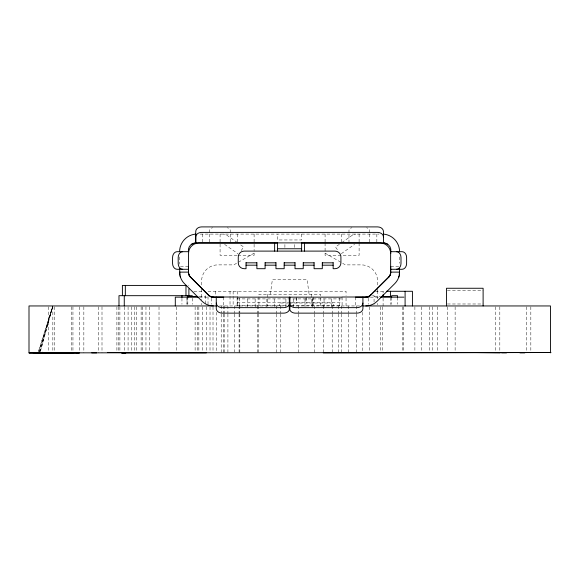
<?xml version="1.0" encoding="UTF-8"?>
<svg xmlns="http://www.w3.org/2000/svg" width="580" height="580" viewBox="0 0 580 580"><rect width="100%" height="100%" fill="white"/><g stroke="black" fill="none" stroke-linecap="round" stroke-linejoin="round"><path stroke-width="0.43" stroke-dasharray="2.9 2.17" d="M377.58 291.283L377.58 289.087M270.36 294.219L272.382 279.553L307.095 279.553L309.118 294.219M40.216 352.009L52.845 305.95L40.165 351.813M39.585 351.842L52.592 306.813L38.911 352.625M38.178 352.872L52.577 306.798L38.273 351.958M241.157 250.603L243.68 246.993L239.823 244.296M339.365 244.296L335.508 246.993L337.531 249.879M341.816 242.578L352.423 235.154A5.865 5.865 0 0 1 355.786 234.088M341.294 253.685L354.59 244.376M254.105 253.155L233.783 264.886L217.739 264.886A16.131 16.131 0 0 0 201.608 281.017L201.608 286.723M200.201 234.088L378.986 234.088M237.097 255.352L220.081 255.352L220.081 243.919M237.988 255.352L254.105 255.352L254.105 250.589M180.489 266.351L188.406 266.351M390.782 266.351L398.699 266.351M188.5 285.418L188.892 285.418M447.397 290.225L483.111 290.225M193.872 291.283L203.805 291.283M208.024 291.283L346.05 291.283L346.05 295.474M375.383 291.283L385.366 291.283M372.389 295.684L374.064 295.684L374.064 304.377M199.259 296.648L205.421 296.648M374.064 296.648L380.219 296.648M199.281 297.149L209.242 297.149M370.373 297.149L379.907 297.149M237.097 298.91L342.091 298.91M237.097 302.426L288.369 302.426M291.631 302.426L342.091 302.426M288.47 303.014L279.328 303.014L279.328 305.95M289.268 303.014L333.587 303.014L333.587 305.95M447.397 303.985L483.111 303.985M237.097 305.218L287.781 305.218M291.406 305.218L342.091 305.218M219.573 305.95L286.629 305.95M290.776 305.95L361.333 305.95M325.083 253.155L345.404 264.886L361.449 264.886A16.131 16.131 0 0 1 377.58 281.017L377.58 288.354M237.372 242.578L226.765 235.154A5.865 5.865 0 0 0 223.401 234.088M224.598 244.376L237.894 253.685M530.83 306.849L530.83 352.872M526.633 306.849L526.633 352.872M499.822 306.849L499.822 352.872M495.632 306.849L495.632 352.872M455.126 306.849L455.126 352.872M447.68 306.849L447.68 352.872M437.24 306.849L437.24 352.872M432.782 306.849L432.782 352.872M429.787 306.849L429.787 352.872M421.602 306.849L421.602 352.872M414.888 306.849L414.888 352.872M403.716 306.849L403.716 352.872M402.803 306.849L402.803 352.872M399.576 256.969L399.576 263.233M397.525 297.395L397.525 304.239M391.659 297.424L391.659 304.384M390.427 297.598L390.427 304.478M383.097 291.283L383.097 293.009M383.097 298.185L383.097 305.95M382.271 306.849L382.271 352.872M380.632 306.849L380.632 351.973M377.58 290.877L377.58 299.787M377.58 303.369L377.58 304.768M376.848 234.088L376.848 242.012M369.518 232.565L369.518 230.282A5.865 2.936 0 0 0 366.582 227.737M369.518 234.088L369.518 242.889M369.279 306.849L369.279 352.872M368.199 298.25L368.199 304.239M362.739 312.265L362.739 352.872M359.107 234.088L359.107 242.012M359.107 243.035L359.107 255.352L325.083 255.352L325.083 243.035M356.432 305.95L356.432 313.171M356.432 314.07L356.432 352.872M355.438 297.149L355.438 305.95M348.986 242.889L348.986 230.282A5.865 2.936 0 0 1 351.922 227.737M348.747 305.95L348.747 313.171M348.747 314.07L348.747 352.872M346.05 298.033L346.05 305.95M342.091 297.149L342.091 305.95M341.656 234.088L341.656 242.012M341.533 305.95L341.533 313.171M341.533 314.07L341.533 352.872M339.75 298.033L339.75 305.95M338.546 305.95L338.546 313.171M338.546 314.07L338.546 351.973M332.209 305.95L332.209 313.171M332.209 314.07L332.209 352.872M331.39 298.91L331.39 306.827M325.083 234.088L325.083 242.889M324.053 298.91L324.053 306.827M323.647 305.95L323.647 313.171M323.647 314.07L323.647 352.872M320.537 305.95L320.537 294.219L258.941 294.219L258.941 305.95M314.317 305.95L314.317 313.171M314.317 314.07L314.317 352.872M313.352 297.149L313.352 305.95M312.765 297.989L312.765 305.95M312.323 298.91L312.323 306.827M311.736 294.219L311.736 305.95M306.334 297.149L306.334 303.014M306.001 297.989L306.001 303.014M304.993 298.91L304.993 306.827M301.622 234.088L301.622 239.96L277.566 239.96L277.566 234.088M298.685 305.95L298.685 313.171M298.685 314.07L298.685 352.872M296.648 297.149L296.648 303.014M296.322 297.989L296.322 303.014M294.285 244.564L294.285 247.921M293.262 298.91L293.262 306.827M285.925 298.91L285.925 306.827M284.903 244.564L284.903 247.921M280.793 305.95L280.793 313.171M280.793 314.07L280.793 352.872M276.334 305.95L276.334 313.171M276.334 314.07L276.334 352.872M274.195 298.91L274.195 306.827M267.743 294.219L267.743 305.95M266.865 298.91L266.865 306.827M258.441 305.95L258.441 313.171M258.441 314.07L258.441 352.872M257.708 305.95L257.708 313.171M257.708 314.07L257.708 352.872M255.135 298.91L255.135 306.827M254.105 234.088L254.105 250.074M247.798 298.91L247.798 306.827M239.823 305.95L239.823 313.171M239.823 314.07L239.823 352.872M239.438 298.033L239.438 305.95M239.09 305.95L239.09 313.171M239.09 314.07L239.09 352.872M237.532 234.088L237.532 242.012M237.358 291.283L237.358 295.597M237.358 296.46L237.358 305.95M237.097 297.823L237.097 305.95M234.632 305.95L234.632 313.171M234.632 314.07L234.632 351.973M233.131 291.283L233.131 305.95M230.202 232.565L230.202 230.282A5.865 2.936 0 0 0 227.266 227.737M230.202 234.088L230.202 242.889M230.021 291.283L230.021 305.95M227.911 305.95L227.911 313.171M227.911 314.07L227.911 352.872M224.185 305.95L224.185 313.171M224.185 314.07L224.185 352.872M223.749 297.149L223.749 305.95M223.278 305.95L223.278 313.171M223.278 314.07L223.278 352.872M221.198 305.95L221.198 313.171M221.198 314.07L221.198 352.872M220.081 234.088L220.081 242.889M216.739 312.265L216.739 352.872M215.361 291.283L215.361 295.793M213.012 306.849L213.012 352.872M211.287 298.25L211.287 304.239M210.018 306.849L210.018 352.872M209.67 232.565L209.67 230.282A5.865 2.936 0 0 1 212.606 227.737M209.67 234.088L209.67 242.889M208.024 296.46L208.024 305.087M206.299 306.849L206.299 352.872M205.421 295.684L205.421 304.384M202.746 306.849L202.746 352.872M202.34 234.088L202.34 242.889M201.608 289.087L201.608 299.787M201.608 303.369L201.608 304.768M198.846 306.849L198.846 352.872M197.207 306.849L197.207 352.872M195.119 306.849L195.119 352.872M192.306 298.25L192.306 304.239M187.819 296.554L187.819 304.384M187.028 298.25L187.028 304.239M186.977 296.539L186.977 304.239M181.953 298.25L181.953 304.239M179.612 256.969L179.612 264.125M176.675 306.849L176.675 352.872M159.014 306.849L159.014 352.872M149.691 306.849L149.691 352.872M145.964 306.849L145.964 352.872M142.238 306.849L142.238 352.872M141.129 306.849L141.129 352.872M136.67 306.849L136.67 352.872M134.792 306.849L134.792 352.872M131.798 306.849L131.798 352.872M128.078 306.849L128.078 352.872M124.352 306.849L124.352 352.872M119.893 306.849L119.893 352.872M118.777 306.849L118.777 352.872M116.899 306.849L116.899 352.872M102 306.849L102 352.872M98.426 306.849L98.426 352.872M83.846 306.849L83.846 352.872M79.648 306.849L79.648 352.872M72.95 306.849L72.95 351.973M71.615 306.849L71.615 352.872M54.643 306.849L54.643 351.973M52.845 306.849L52.845 352.872M48.647 306.849L48.647 352.872"/><path stroke-width="0.87" d="M188.435 269.287L177.081 269.287A5.865 4.517 -90 0 1 172.572 263.421L172.572 257.556A5.865 4.517 -90 0 1 177.081 251.691L188.435 251.691A7.453 7.453 0 0 1 195.743 242.889L195.743 231.493A5.865 4.582 0 0 1 201.608 226.903L377.58 226.903A5.865 4.582 0 0 1 383.445 231.493L383.445 242.889A7.453 7.453 0 0 1 390.782 251.691L390.782 253.467M387.556 244.129L383.445 242.592M390.717 273.071L390.782 266.351M399.272 275.261L399.576 268.562M216.405 305.95L29 305.95L29 352.872L72.95 352.872M43.92 352.966L37.968 352.937L46.414 352.546L31.291 352.546L47.915 353.089L79.648 352.872L41.042 352.843M398.721 277.298L399.033 276.29M390.021 275.355L390.224 274.92M289.304 304.42L288.811 305.356A5.865 4.582 0 0 1 283.729 307.646L222.133 307.646A5.865 4.582 0 0 1 216.268 303.064M50.482 352.56L50.214 352.981L42.043 352.857M369.822 295.916L388.962 276.95M42.956 352.553L29 352.872L551 352.546L323.263 352.872M191.632 244.129L195.743 242.889L383.445 242.889M38.592 352.799L40.194 352.618M42.579 352.72L41.325 352.785M122.271 352.872L206.299 352.872M49.836 352.821L59.544 352.872L41.484 352.589M41.049 352.524L42.768 352.336M91.72 352.872L96.628 352.872M519.934 352.872L524.835 352.872M38.178 352.872L49.307 352.872M501.62 352.872L506.528 352.872M43.58 352.727L31.291 352.546L38.005 352.814M76.582 352.974L78.314 352.872M40.317 352.669L31.291 352.546L43.137 352.567M41.803 352.712L43.34 352.654M41.187 352.654L42.927 352.618M41.434 352.778L43.224 352.77M277.566 243.035L198.817 243.035A10.266 10.266 0 0 0 188.551 253.3L188.551 272.056A7.33 7.33 0 0 0 190.704 277.24L208.314 294.857A7.33 7.33 0 0 0 213.505 297.004L237.097 297.004M301.622 243.035L380.371 243.035A10.266 10.266 0 0 1 390.637 253.3L390.637 272.056A7.33 7.33 0 0 1 388.484 277.24L370.874 294.857A7.33 7.33 0 0 1 365.683 297.004L342.091 297.004M277.566 248.755L301.622 248.755M390.753 251.691L402.107 251.691A5.865 4.517 -90 0 1 406.616 257.556L406.616 263.421A5.865 4.517 -90 0 1 402.107 269.287L390.753 269.287M246.036 262.834L256.889 262.834M265.103 262.834L275.957 262.834M284.171 262.834L295.017 262.834M303.231 262.834L314.084 262.834M322.299 262.834L333.145 262.834M246.036 265.183L256.889 265.183M265.103 265.183L275.957 265.183M284.171 265.183L295.017 265.183M303.231 265.183L314.084 265.183M322.299 265.183L333.145 265.183M186.354 285.418L122.394 285.418L122.394 295.684M386.352 291.283L412.423 291.283L412.423 305.95M192.306 295.684L118.98 295.684L118.98 305.95M187.819 296.648L197.497 296.648M381.103 296.648L391.659 296.648M198.374 297.149L175.298 297.149L175.298 305.95M211.055 297.149L223.749 297.149M237.582 297.149L341.606 297.149M355.438 297.149L369.039 297.149M380.813 297.149L403.89 297.149M289.304 303.014L290.478 303.014M288.833 305.95L290.645 305.95M362.921 305.95L550.478 305.95L550.478 352.872M107.662 352.546L122.793 352.546M39.766 352.712L38.911 352.625M48.647 352.872L31.291 352.546M474.164 352.546L500.221 352.872M34.133 352.567L39.977 352.872M190.225 276.95L208.256 295.002A7.33 7.33 0 0 0 213.44 297.149M289.884 304.42L290.377 305.356A5.865 4.582 0 0 0 295.459 307.646L357.048 307.646A5.865 4.582 0 0 0 362.921 303.064M189.16 275.355L188.964 274.92A7.446 7.38 0 0 1 188.471 273.071L188.406 266.351M188.66 274.014L188.797 274.47M180.155 276.29L180.467 277.298M179.916 275.261L179.612 268.562M483.111 305.95L483.111 288.26L446.506 288.26L446.506 305.95M405.094 291.283L405.094 305.95M397.525 297.395L397.525 295.684L391.659 295.684L391.659 297.424M390.427 291.283L390.427 296.699M383.097 294.734L383.097 296.46M362.921 297.149L362.921 308.546A5.865 4.582 0 0 1 357.048 313.135L295.459 313.135A5.865 4.582 0 0 1 290.377 310.844L289.884 309.909L289.884 297.149M333.145 262.631L333.145 268.7L335.051 268.7A5.865 5.865 0 0 0 340.917 262.834L340.917 256.969A5.865 5.865 0 0 0 335.051 251.104L244.137 251.104A5.865 5.865 0 0 0 238.264 256.969L238.264 262.834A5.865 5.865 0 0 0 244.137 268.7L246.036 268.7L246.036 262.631M322.299 262.631L322.299 268.7L314.084 268.7L314.084 262.631M304.551 243.035L304.551 251.104M303.231 262.631L303.231 268.7L295.017 268.7L295.017 262.631M301.622 242.889L301.622 251.104M289.304 297.149L289.304 309.909L288.811 310.844A5.865 4.582 0 0 1 283.729 313.135L222.133 313.135A5.865 4.582 0 0 1 216.268 308.546L216.268 297.149M284.171 262.631L284.171 268.7L275.957 268.7L275.957 262.631M277.566 242.889L277.566 251.104M274.637 243.035L274.637 251.104M265.103 262.631L265.103 268.7L256.889 268.7L256.889 262.631M195.743 242.889L195.743 236.981A5.865 4.582 0 0 1 201.608 232.392L377.58 232.392A5.865 4.582 0 0 1 383.445 236.981M188.892 288.84L188.892 295.684M187.819 295.684L187.819 297.424M185.97 285.418L185.97 295.684M181.953 295.684L181.953 297.395M125.331 285.418L125.331 295.684M124.265 295.684L124.265 305.95M388.636 277.298A7.33 7.33 0 0 0 390.782 272.114L399.576 272.114A16.131 16.131 0 0 1 394.857 283.519L377.152 301.223A16.131 16.131 0 0 1 365.748 305.95M383.445 234.088A17.661 17.661 0 0 1 399.576 251.691M179.612 251.691A17.661 17.661 0 0 1 195.743 234.088M182.7 251.691A5.865 4.517 -90 0 0 178.19 257.556L178.19 263.421A5.865 4.517 -90 0 0 182.7 269.287M213.44 305.95A16.131 16.131 0 0 1 202.036 301.223L184.331 283.519A16.131 16.131 0 0 1 179.612 272.114L188.406 272.114A7.33 7.33 0 0 0 190.552 277.298M396.488 251.691A5.865 4.517 -90 0 1 400.998 257.556L400.998 263.421A5.865 4.517 -90 0 1 396.488 269.287M370.932 295.002A7.33 7.33 0 0 1 365.748 297.149M122.634 352.756L121.372 352.872L125.846 352.872L122.634 352.756"/></g></svg>
